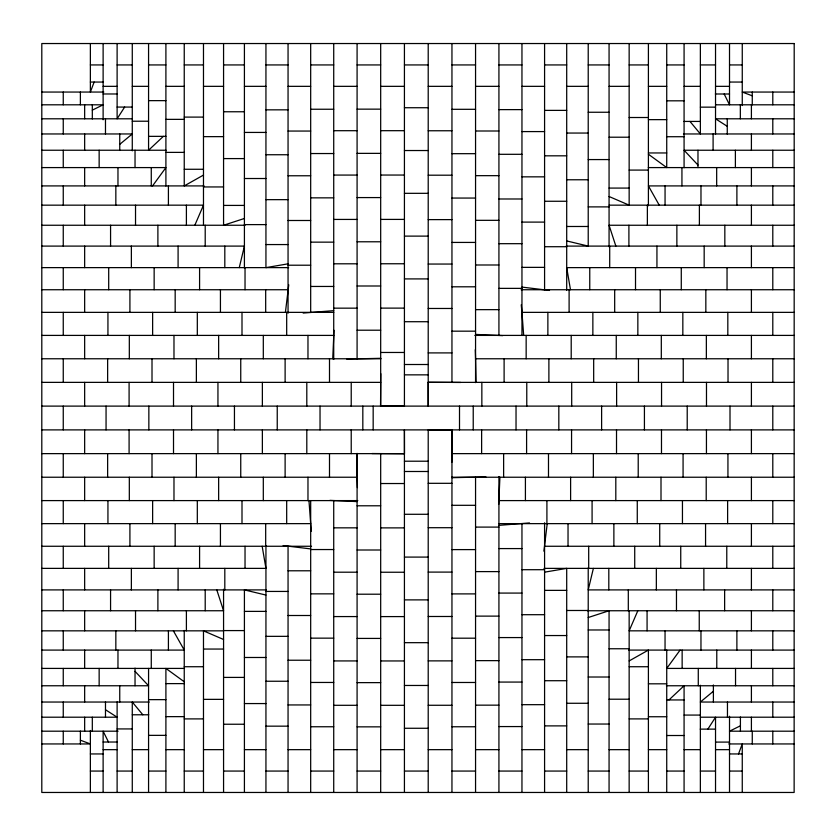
<?xml version="1.0" encoding="UTF-8"?>
<svg xmlns="http://www.w3.org/2000/svg" width="836" height="836" viewBox="0 0 836 836"><rect width="100%" height="100%" fill="white"/><g stroke="black" fill="none" stroke-linecap="round" stroke-linejoin="round"><path stroke-width="1.25" d="M380.547 406.108L380.788 373.671M451.848 462.329L452.098 429.892M332.728 358.769L334.013 330.283M498.705 504.442L499.918 477.231M285.41 312.361L288.754 284.825M543.881 551.175L547.225 523.639M239.263 267.625L244.415 246.097L41.863 246.097M593.382 568.375L588.22 589.902L794.2 589.902M94.134 82.053L90.372 92.054L90.372 43.535M738.512 753.947L742.263 743.946L742.263 792.465M194.83 225.25L203.482 205.165L41.863 205.165M637.816 610.75L629.153 630.835L794.2 630.835M124.637 107.071L117.113 118.796L117.113 43.535M707.873 729.128L715.532 717.204L715.532 792.465M152.549 185.916L165.904 167.587L41.863 167.587M680.096 650.084L666.731 668.413L794.2 668.413M163.375 136.352L148.568 150.24L148.568 43.535M668.946 699.951L684.078 685.76L684.078 792.465M119.747 144.346L132.276 133.959L41.863 133.959M713.39 691.247L700.369 702.041L794.2 702.041M203.482 175.079L184.244 185.916L184.244 43.535M629.153 660.921L648.402 650.084L648.402 792.465M92.315 110.143L103.121 104.803L41.863 104.803M740.414 725.805L729.514 731.197L794.2 731.197M244.415 218.478L223.567 225.25L223.567 43.535M588.22 617.522L609.068 610.75L609.068 792.465M288.054 263.831L265.942 267.625L265.942 43.535M544.581 572.169L566.703 568.375L566.703 792.465M303.144 313.072L333.721 310.647M498.925 525.353L529.501 522.928M346.7 359.083L380.683 358.299M451.952 477.701L485.935 476.917M90.372 64.936L103.121 64.936M117.113 64.936L132.276 64.936M148.568 64.936L165.904 64.936M184.244 64.936L203.482 64.936M223.567 64.936L244.415 64.936M265.942 64.936L288.054 64.936M310.678 64.936L333.721 64.936M357.087 64.936L380.683 64.936M404.425 64.936L428.21 64.936M451.952 64.936L475.559 64.936M498.925 64.936L521.957 64.936M544.581 64.936L566.703 64.936M588.22 64.936L609.068 64.936M629.153 64.936L648.402 64.936M666.731 64.936L684.078 64.936M700.369 64.936L715.532 64.936M729.514 64.936L742.263 64.936M90.372 82.053L103.204 82.053M729.514 82.053L742.263 82.053M103.121 86.338L117.113 86.338M132.276 86.338L148.568 86.338M165.904 86.338L184.244 86.338M203.482 86.338L223.567 86.338M244.415 86.338L265.942 86.338M288.054 86.338L310.678 86.338M333.721 86.338L357.087 86.338M380.683 86.338L404.425 86.338M428.21 86.338L451.952 86.338M475.559 86.338L498.925 86.338M521.957 86.338L544.581 86.338M566.703 86.338L588.22 86.338M609.068 86.338L629.153 86.338M648.402 86.338L666.731 86.338M684.078 86.338L700.369 86.338M715.532 86.338L729.514 86.338M41.863 92.054L103.831 92.054M794.2 92.054L742.263 92.054L752.264 95.806M103.121 93.977L117.113 93.977M715.344 93.998L729.514 93.998M148.568 100.644L165.904 100.644M666.731 100.822L684.078 100.822M715.846 104.803L794.2 104.803M117.113 107.071L132.401 107.071M700.369 107.154L715.532 107.154M404.425 107.729L428.21 107.729M310.678 109.244L333.721 109.244M357.087 109.15L380.683 109.15M451.952 109.307L475.559 109.307M498.925 109.62L521.957 109.62M265.942 109.84L288.054 109.84M544.581 110.383L566.703 110.383M223.567 111.763L244.415 111.763M588.22 112.254L609.068 112.254M184.244 117.103L203.482 117.103M629.153 117.51L648.402 117.51M41.863 118.796L132.443 118.796M794.2 118.796L715.532 118.796L727.257 126.32M165.904 119.36L184.244 119.36M648.402 119.642L666.731 119.642M132.276 121.22L148.568 121.22M683.89 121.429L700.369 121.429M333.721 130.698L357.087 130.698M380.683 130.688L404.425 130.688M428.21 130.761L451.952 130.761M475.559 131.001L498.925 131.001M288.054 131.053L310.678 131.053M521.957 131.586L544.581 131.586M244.415 132.433L265.942 132.433M566.703 133.049L588.22 133.049M683.482 133.959L794.2 133.959M148.568 136.352L165.904 136.352M203.482 136.644L223.567 136.644M666.731 136.717L684.078 136.717M609.068 137.209L629.153 137.209M41.863 150.24L166.04 150.24M794.2 150.24L684.078 150.24L697.976 165.047M404.425 150.532L428.21 150.532M165.904 152.382L184.244 152.382M648.402 152.957L666.731 152.957M357.087 153.364L380.683 153.364M310.678 153.542L333.721 153.542M451.952 153.678L475.559 153.678M498.925 154.305L521.957 154.305M265.942 154.744L288.054 154.744M544.581 155.82L566.703 155.82M223.567 158.589L244.415 158.589M588.22 159.571L609.068 159.571M648.297 167.587L794.2 167.587M184.244 169.269L203.482 169.269M629.153 170.084L648.402 170.084M333.721 175.069L357.087 175.069M380.683 175.048L404.425 175.048M428.21 175.194L451.952 175.194M288.054 175.769L310.678 175.769M475.559 175.664L498.925 175.664M521.957 176.845L544.581 176.845M244.415 178.517L265.942 178.517M566.703 179.771L588.22 179.771M41.863 185.916L204.068 185.916M794.2 185.916L648.402 185.916L659.238 205.165M203.482 186.951L223.567 186.951M609.068 188.079L629.153 188.079M404.425 193.325L428.21 193.325M357.087 197.578L380.683 197.578M310.678 197.85L333.721 197.85M451.952 198.059L475.559 198.059M498.925 198.989L521.957 198.989M265.942 199.658L288.054 199.658M544.581 201.267L566.703 201.267M609.172 205.165L794.2 205.165M223.567 205.416L244.415 205.416M588.22 206.889L609.068 206.889M333.721 219.429L357.087 219.429M380.683 219.408L404.425 219.408M428.21 219.617L451.952 219.617M475.559 220.328L498.925 220.328M288.054 220.495L310.678 220.495M521.957 222.104L544.581 222.104M244.415 224.612L265.942 224.612M41.863 225.25L245.105 225.25M794.2 225.25L609.068 225.25L615.85 246.097M566.703 226.483L588.22 226.483M404.425 236.118L428.21 236.118M357.087 241.782L380.683 241.782M310.678 242.147L333.721 242.147M451.952 242.43L475.559 242.43M498.925 243.684L521.957 243.684M265.942 244.561L288.054 244.561M566.16 246.097L794.2 246.097M544.581 246.714L566.703 246.714M333.721 263.8L357.087 263.8M380.683 263.758L404.425 263.758M428.21 264.051L451.952 264.051M475.559 264.991L498.925 264.991M288.054 265.211L310.678 265.211M521.957 267.363L544.581 267.363M41.863 267.625L288.639 267.625M794.2 267.625L566.703 267.625L570.486 289.737M404.425 278.91L428.21 278.91M357.087 285.996L380.683 285.996M310.678 286.455L333.721 286.455M451.952 286.8L475.559 286.8M498.925 288.368L521.957 288.368M41.863 289.737L288.054 289.737M521.121 289.737L794.2 289.737M333.721 308.16L357.087 308.16M380.683 308.118L404.425 308.118M428.21 308.474L451.952 308.474M475.559 309.654L498.925 309.654M41.863 312.361L333.773 312.361M521.246 304.816L521.957 312.361L794.2 312.361M404.425 321.714L428.21 321.714M357.087 330.21L380.683 330.21M451.952 331.171L475.559 331.171M41.863 335.403L333.721 335.403M474.848 335.403L794.2 335.403M380.683 352.468L404.425 352.468M428.21 352.907L451.952 352.907M41.863 358.769L380.965 358.769M475.276 349.678L475.559 358.769L794.2 358.769M404.425 364.506L428.21 364.506M404.425 374.852L428.21 374.852M41.863 382.365L380.683 382.365M794.2 382.365L428.168 382.365L428.21 406.108L428.21 43.535M41.863 406.108L794.2 406.108M41.863 429.892L794.2 429.892M41.863 453.635L404.478 453.635L404.425 429.892L404.425 792.465M451.952 453.635L794.2 453.635M404.425 461.211L428.21 461.211M404.425 471.494L428.21 471.494M41.863 477.231L357.087 477.231L357.4 487.618M451.67 477.231L794.2 477.231M428.21 483.312L451.952 483.312M380.683 483.532L404.425 483.532M41.863 500.597L357.798 500.597M498.925 500.597L794.2 500.597M451.952 505.31L475.559 505.31M357.087 505.79L380.683 505.79M404.425 514.286L428.21 514.286M41.863 523.639L310.678 523.639L311.389 531.184M498.893 523.639L794.2 523.639M475.559 527.098L498.925 527.098M428.21 527.704L451.952 527.704M333.721 527.84L357.087 527.84M380.683 527.882L404.425 527.882M41.863 546.263L311.546 546.263M544.581 546.263L794.2 546.263M498.925 548.583L521.957 548.583M310.678 549.545L333.721 549.545M451.952 549.607L475.559 549.607M357.087 550.004L380.683 550.004M404.425 557.089L428.21 557.089M41.863 568.375L265.942 568.375L262.159 546.263M543.985 568.375L794.2 568.375M521.957 569.703L544.581 569.703M288.054 570.789L310.678 570.789M475.559 571.605L498.925 571.605M428.21 572.096L451.952 572.096M333.721 572.2L357.087 572.2M380.683 572.242L404.425 572.242M41.863 589.902L266.423 589.902M544.581 590.373L566.703 590.373M265.942 591.439L288.054 591.439M498.925 593.079L521.957 593.079M310.678 593.853L333.721 593.853M451.952 593.894L475.559 593.894M357.087 594.208L380.683 594.208M404.425 599.882L428.21 599.882M566.703 610.489L588.22 610.489M41.863 610.75L223.567 610.75L216.796 589.902M587.489 610.75L794.2 610.75M244.415 611.388L265.942 611.388M521.957 614.7L544.581 614.7M288.054 615.505L310.678 615.505M475.559 616.122L498.925 616.122M333.721 616.571L357.087 616.571M380.683 616.592L404.425 616.592M428.21 616.487L451.952 616.487M588.22 629.978L609.068 629.978M223.567 630.584L244.415 630.584M41.863 630.835L223.442 630.835M544.581 635.548L566.703 635.548M265.942 636.342L288.054 636.342M498.925 637.575L521.957 637.575M310.678 638.15L333.721 638.15M451.952 638.192L475.559 638.192M357.087 638.422L380.683 638.422M404.425 642.675L428.21 642.675M609.068 648.757L629.153 648.757M203.482 649.049L223.567 649.049M41.863 650.084L184.244 650.084L173.397 630.835M628.735 650.084L794.2 650.084M566.703 656.887L588.22 656.887M244.415 657.483L265.942 657.483M521.957 659.688L544.581 659.688M288.054 660.231L310.678 660.231M475.559 660.639L498.925 660.639M333.721 660.931L357.087 660.931M380.683 660.952L404.425 660.952M428.21 660.879L451.952 660.879M184.244 666.731L203.482 666.731M629.153 666.731L648.402 666.731M41.863 668.413L184.495 668.413M588.22 677.014L609.068 677.014M223.567 677.411L244.415 677.411M544.581 680.713L566.703 680.713M265.942 681.246L288.054 681.246M498.925 682.072L521.957 682.072M310.678 682.458L333.721 682.458M451.952 682.479L475.559 682.479M357.087 682.636L380.683 682.636M165.904 683.618L184.244 683.618M648.402 683.817L666.731 683.817M404.425 685.468L428.21 685.468M41.863 685.76L148.568 685.76L135.035 671.339M666.407 685.76L794.2 685.76M609.068 699.209L629.153 699.209M203.482 699.356L223.567 699.356M148.568 699.648L165.904 699.648M666.731 699.951L684.078 699.951M41.863 702.041L149.226 702.041M566.703 703.275L588.22 703.275M244.415 703.567L265.942 703.567M521.957 704.675L544.581 704.675M288.054 704.947L310.678 704.947M475.559 705.156L498.925 705.156M333.721 705.302L357.087 705.302M380.683 705.312L404.425 705.312M428.21 705.27L451.952 705.27M132.276 714.78L148.745 714.78M684.078 715.073L700.369 715.073M165.904 716.64L184.244 716.64M648.402 716.745L666.731 716.745M41.863 717.204L117.113 717.204L105.482 709.733M700.307 717.204L794.2 717.204M184.244 718.897L203.482 718.897M629.153 718.897L648.402 718.897M588.22 724.039L609.068 724.039M223.567 724.237L244.415 724.237M544.581 725.888L566.703 725.888M265.942 726.16L288.054 726.16M498.925 726.568L521.957 726.568M310.678 726.756L333.721 726.756M357.087 726.85L380.683 726.85M451.952 726.766L475.559 726.766M404.425 728.271L428.21 728.271M117.113 728.929L132.276 728.929M700.244 729.128L715.532 729.128M41.863 731.197L118.095 731.197M148.568 735.356L165.904 735.356M666.731 735.513L684.078 735.513M103.121 742.023L117.301 742.023M715.532 742.096L729.514 742.096M41.863 743.946L90.372 743.946L80.381 740.194M728.804 743.946L794.2 743.946M103.121 749.662L117.113 749.662M132.276 749.662L148.568 749.662M165.904 749.662L184.244 749.662M203.482 749.662L223.567 749.662M244.415 749.662L265.942 749.662M288.054 749.662L310.678 749.662M333.721 749.662L357.087 749.662M380.683 749.662L404.425 749.662M428.21 749.662L451.952 749.662M475.559 749.662L498.925 749.662M521.957 749.662L544.581 749.662M566.703 749.662L588.22 749.662M609.068 749.662L629.153 749.662M648.402 749.662L666.731 749.662M684.078 749.662L700.369 749.662M715.532 749.662L729.514 749.662M90.372 753.947L103.121 753.947M729.431 753.947L742.263 753.947M90.372 771.064L103.121 771.064M117.113 771.064L132.276 771.064M148.568 771.064L165.904 771.064M184.244 771.064L203.482 771.064M223.567 771.064L244.415 771.064M265.942 771.064L288.054 771.064M310.678 771.064L333.721 771.064M357.087 771.064L380.683 771.064M404.425 771.064L428.21 771.064M451.952 771.064L475.559 771.064M498.925 771.064L521.957 771.064M544.581 771.064L566.703 771.064M588.22 771.064L609.068 771.064M629.153 771.064L648.402 771.064M666.731 771.064L684.078 771.064M700.369 771.064L715.532 771.064M729.514 771.064L742.263 771.064M428.21 382.23L460.646 382.47M371.989 453.53L404.425 453.77M475.559 334.41L502.76 335.623M329.886 500.377L357.087 501.59M521.957 287.093L549.503 290.437M283.143 545.563L310.678 548.907M566.703 240.935L588.22 246.097L588.22 43.535M265.942 595.065L244.415 589.902L244.415 792.465M609.068 196.512L629.153 205.165L629.153 43.535M223.567 639.488L203.482 630.835L203.482 792.465M648.402 154.232L666.731 167.587L666.731 43.535M184.244 681.768L165.904 668.413L165.904 792.465M689.982 121.429L700.369 133.959L700.369 43.535M142.831 714.78L132.276 702.041L132.276 792.465M724.175 93.998L729.514 104.803L729.514 43.535M108.481 742.023L103.121 731.197L103.121 792.465M521.957 312.361L523.681 335.403M308.965 500.597L310.678 523.639M475.559 358.769L476.029 382.365M356.617 453.635L357.087 477.231M772.798 92.054L772.798 104.803M772.798 118.796L772.798 133.959M772.798 150.24L772.798 167.587M772.798 185.916L772.798 205.165M772.798 225.25L772.798 246.097M772.798 267.625L772.798 289.737M772.798 312.361L772.798 335.403M772.798 358.769L772.798 382.365M772.798 406.108L772.798 429.892M772.798 453.635L772.798 477.231M772.798 500.597L772.798 523.639M772.798 546.263L772.798 568.375M772.798 589.902L772.798 610.75M772.798 630.835L772.798 650.084M772.798 668.413L772.798 685.76M772.798 702.041L772.798 717.204M772.798 731.197L772.798 743.946M752.264 92.054L752.264 104.887M752.264 731.197L752.264 743.946M751.407 104.803L751.407 118.796M751.407 133.959L751.407 150.24M751.407 167.587L751.407 185.916M751.407 205.165L751.407 225.25M751.407 246.097L751.407 267.625M751.407 289.737L751.407 312.361M751.407 335.403L751.407 358.769M751.407 382.365L751.407 406.108M751.407 429.892L751.407 453.635M751.407 477.231L751.407 500.597M751.407 523.639L751.407 546.263M751.407 568.375L751.407 589.902M751.407 610.75L751.407 630.835M751.407 650.084L751.407 668.413M751.407 685.76L751.407 702.041M751.407 717.204L751.407 731.197M742.263 43.535L742.263 105.514M740.341 104.803L740.341 118.796M740.414 717.027L740.414 731.197M736.892 185.916L736.892 205.165M736.882 630.835L736.882 650.084M735.534 668.413L735.534 685.76M735.387 150.24L735.387 167.587M730.006 406.108L730.006 429.892M729.514 716.264L729.514 792.465M728.02 358.769L728.02 382.365M727.822 312.361L727.822 335.403M727.937 453.635L727.937 477.231M727.623 500.597L727.623 523.639M727.456 702.041L727.456 717.204M727.257 118.796L727.257 134.073M727.038 267.625L727.038 289.737M726.777 546.263L726.777 568.375M724.833 225.25L724.833 246.097M724.634 589.902L724.634 610.75M716.671 167.587L716.671 185.916M716.776 650.084L716.776 668.413M715.532 43.535L715.532 134.126M713.39 684.956L713.39 702.041M713.098 133.959L713.098 150.24M706.483 382.365L706.483 406.108M706.441 429.892L706.441 453.635M706.357 335.403L706.357 358.769M706.211 477.231L706.211 500.597M705.835 289.737L705.835 312.361M705.563 523.639L705.563 546.263M704.173 246.097L704.173 267.625M703.87 568.375L703.87 589.902M700.976 185.916L700.976 205.165M700.965 630.835L700.965 650.084M700.369 685.269L700.369 792.465M699.387 205.165L699.387 225.25M699.241 610.75L699.241 630.835M698.279 668.413L698.279 685.76M697.976 150.24L697.976 167.587M687.213 406.108L687.213 429.892M684.078 43.535L684.078 167.722M683.242 358.769L683.242 382.365M683.075 453.635L683.075 477.231M682.834 312.361L682.834 335.403M682.448 500.597L682.448 523.639M682.145 650.084L682.145 668.413M681.936 167.587L681.936 185.916M681.277 267.625L681.277 289.737M680.744 546.263L680.744 568.375M676.867 225.25L676.867 246.097M676.47 589.902L676.47 610.75M666.731 650.021L666.731 792.465M665.059 185.916L665.059 205.165M665.048 630.835L665.048 650.084M661.548 382.365L661.548 406.108M661.485 429.892L661.485 453.635M661.307 335.403L661.307 358.769M661.004 477.231L661.004 500.597M660.262 289.737L660.262 312.361M659.719 523.639L659.719 546.263M656.939 246.097L656.939 267.625M656.344 568.375L656.344 589.902M648.402 43.535L648.402 205.75M647.367 205.165L647.367 225.25M647.074 610.75L647.074 630.835M644.42 406.108L644.42 429.892M638.453 358.769L638.453 382.365M638.213 453.635L638.213 477.231M637.847 312.361L637.847 335.403M637.272 500.597L637.272 523.639M635.517 267.625L635.517 289.737M634.723 546.263L634.723 568.375M629.153 611.022L629.153 792.465M628.902 225.25L628.902 246.097M628.306 589.902L628.306 610.75M616.623 382.365L616.623 406.108M616.519 429.892L616.519 453.635M616.257 335.403L616.257 358.769M615.808 477.231L615.808 500.597M614.679 289.737L614.679 312.361M613.875 523.639L613.875 546.263M609.705 246.097L609.705 267.625M609.068 43.535L609.068 246.787M608.807 568.375L608.807 589.902M601.617 406.108L601.617 429.892M593.675 358.769L593.675 382.365M593.351 453.635L593.351 477.231M592.86 312.361L592.86 335.403M592.087 500.597L592.087 523.639M589.756 267.625L589.756 289.737M588.69 546.263L588.69 568.375M588.22 567.874L588.22 792.465M571.699 382.365L571.699 406.108M571.563 429.892L571.563 453.635M571.207 335.403L571.207 358.769M570.612 477.231L570.612 500.597M569.107 289.737L569.107 312.361M568.031 523.639L568.031 546.263M566.703 43.535L566.703 290.322M558.824 406.108L558.824 429.892M548.886 358.769L548.886 382.365M548.489 453.635L548.489 477.231M547.873 312.361L547.873 335.403M546.911 500.597L546.911 523.639M544.581 43.535L544.581 289.737M544.581 522.803L544.581 792.465M526.774 382.365L526.774 406.108M526.596 429.892L526.596 453.635M526.157 335.403L526.157 358.769M525.416 477.231L525.416 500.597M521.957 43.535L521.957 335.455M521.957 523.639L521.957 792.465M516.031 406.108L516.031 429.892M504.108 358.769L504.108 382.365M503.627 453.635L503.627 477.231M498.925 43.535L498.925 335.403M498.925 476.53L498.925 792.465M481.849 382.365L481.849 406.108M481.63 429.892L481.63 453.635M475.559 43.535L475.559 382.648M475.559 477.231L475.559 792.465M473.228 406.108L473.228 429.892M459.507 406.108L459.507 429.892M451.952 43.535L451.952 382.365M451.952 792.465L451.952 429.85L428.21 429.892L428.21 792.465M404.425 43.535L404.425 406.108L380.683 406.15L380.683 43.535M380.683 453.635L380.683 792.465M373.169 406.108L373.169 429.892M362.824 406.108L362.824 429.892M357.087 43.535L357.087 358.769M357.087 453.352L357.087 792.465M351.224 382.365L351.224 406.108M351.224 429.892L351.224 453.635M333.721 43.535L333.721 359.47M333.721 500.597L333.721 792.465M329.499 358.769L329.499 382.365M329.499 453.635L329.499 477.231M320.031 406.108L320.031 429.892M310.678 43.535L310.678 312.361M310.678 500.565L310.678 792.465M307.972 335.403L307.972 358.769M307.972 477.231L307.972 500.597M306.802 382.365L306.802 406.108M306.802 429.892L306.802 453.635M288.054 43.535L288.054 313.197M288.054 546.263L288.054 792.465M286.685 312.361L286.685 335.403M286.685 500.597L286.685 523.639M285.118 358.769L285.118 382.365M285.118 453.635L285.118 477.231M277.238 406.108L277.238 429.892M265.942 545.72L265.942 792.465M265.681 289.737L265.681 312.361M265.681 523.639L265.681 546.263M263.309 335.403L263.309 358.769M263.309 477.231L263.309 500.597M262.368 382.365L262.368 406.108M262.368 429.892L262.368 453.635M245.032 267.625L245.032 289.737M245.032 546.263L245.032 568.375M244.415 43.535L244.415 268.157M242.001 312.361L242.001 335.403M242.001 500.597L242.001 523.639M240.747 358.769L240.747 382.365M240.747 453.635L240.747 477.231M234.446 406.108L234.446 429.892M224.811 246.097L224.811 267.625M224.811 568.375L224.811 589.902M223.567 589.234L223.567 792.465M220.432 289.737L220.432 312.361M220.432 523.639L220.432 546.263M218.645 335.403L218.645 358.769M218.645 477.231L218.645 500.597M217.945 382.365L217.945 406.108M217.945 429.892L217.945 453.635M205.207 225.25L205.207 246.097M205.207 589.902L205.207 610.75M203.482 43.535L203.482 225.145M199.585 267.625L199.585 289.737M199.585 546.263L199.585 568.375M197.317 312.361L197.317 335.403M197.317 500.597L197.317 523.639M196.376 358.769L196.376 382.365M196.376 453.635L196.376 477.231M191.643 406.108L191.643 429.892M186.397 205.165L186.397 225.25M186.397 610.75L186.397 630.835M184.244 630.417L184.244 792.465M178.089 246.097L178.089 267.625M178.089 568.375L178.089 589.902M175.173 289.737L175.173 312.361M175.173 523.639L175.173 546.263M173.982 335.403L173.982 358.769M173.982 477.231L173.982 500.597M173.512 382.365L173.512 406.108M173.512 429.892L173.512 453.635M168.412 185.916L168.412 205.165M168.412 630.835L168.412 650.084M165.904 43.535L165.904 186.031M157.889 225.25L157.889 246.097M157.889 589.902L157.889 610.75M154.148 267.625L154.148 289.737M154.148 546.263L154.148 568.375M152.633 312.361L152.633 335.403M152.633 500.597L152.633 523.639M152.006 358.769L152.006 382.365M152.006 453.635L152.006 477.231M151.274 167.587L151.274 185.916M151.274 650.084L151.274 668.413M148.85 406.108L148.85 429.892M148.568 668.392L148.568 792.465M135.526 205.165L135.526 225.25M135.526 610.75L135.526 630.835M135.035 150.24L135.035 167.587M135.035 668.131L135.035 685.76M132.276 43.535L132.276 150.835M131.367 246.097L131.367 267.625M131.367 568.375L131.367 589.902M129.914 289.737L129.914 312.361M129.914 523.639L129.914 546.263M129.319 335.403L129.319 358.769M129.319 477.231L129.319 500.597M129.089 382.365L129.089 406.108M129.089 429.892L129.089 453.635M119.747 133.959L119.747 150.428M119.747 685.76L119.747 702.041M117.97 167.587L117.97 185.916M117.97 650.084L117.97 668.413M117.113 701.906L117.113 792.465M115.838 185.916L115.838 205.165M115.838 630.835L115.838 650.084M110.571 225.25L110.571 246.097M110.571 589.902L110.571 610.75M108.701 267.625L108.701 289.737M108.701 546.263L108.701 568.375M107.938 312.361L107.938 335.403M107.938 500.597L107.938 523.639M107.635 358.769L107.635 382.365M107.635 453.635L107.635 477.231M106.057 406.108L106.057 429.892M105.482 118.796L105.482 133.959M105.482 701.927L105.482 717.204M103.121 43.535L103.121 119.767M99.15 150.24L99.15 167.587M99.15 668.413L99.15 685.76M92.315 104.803L92.315 118.973M92.315 717.204L92.315 731.197M90.372 730.486L90.372 792.465M84.655 104.803L84.655 118.796M84.655 133.959L84.655 150.24M84.655 167.587L84.655 185.916M84.655 205.165L84.655 225.25M84.655 246.097L84.655 267.625M84.655 289.737L84.655 312.361M84.655 335.403L84.655 358.769M84.655 382.365L84.655 406.108M84.655 429.892L84.655 453.635M84.655 477.231L84.655 500.597M84.655 523.639L84.655 546.263M84.655 568.375L84.655 589.902M84.655 610.75L84.655 630.835M84.655 650.084L84.655 668.413M84.655 685.76L84.655 702.041M84.655 717.204L84.655 731.197M80.381 92.054L80.381 104.803M80.381 731.113L80.381 743.946M63.254 92.054L63.254 104.803M63.254 118.796L63.254 133.959M63.254 150.24L63.254 167.587M63.254 185.916L63.254 205.165M63.254 225.25L63.254 246.097M63.254 267.625L63.254 289.737M63.254 312.361L63.254 335.403M63.254 358.769L63.254 382.365M63.254 406.108L63.254 429.892M63.254 453.635L63.254 477.231M63.254 500.597L63.254 523.639M63.254 546.263L63.254 568.375M63.254 589.902L63.254 610.75M63.254 630.835L63.254 650.084M63.254 668.413L63.254 685.76M63.254 702.041L63.254 717.204M63.254 731.197L63.254 743.946M794.2 43.535L41.8 43.535L41.8 792.465L794.137 792.465L794.2 43.535"/></g></svg>
